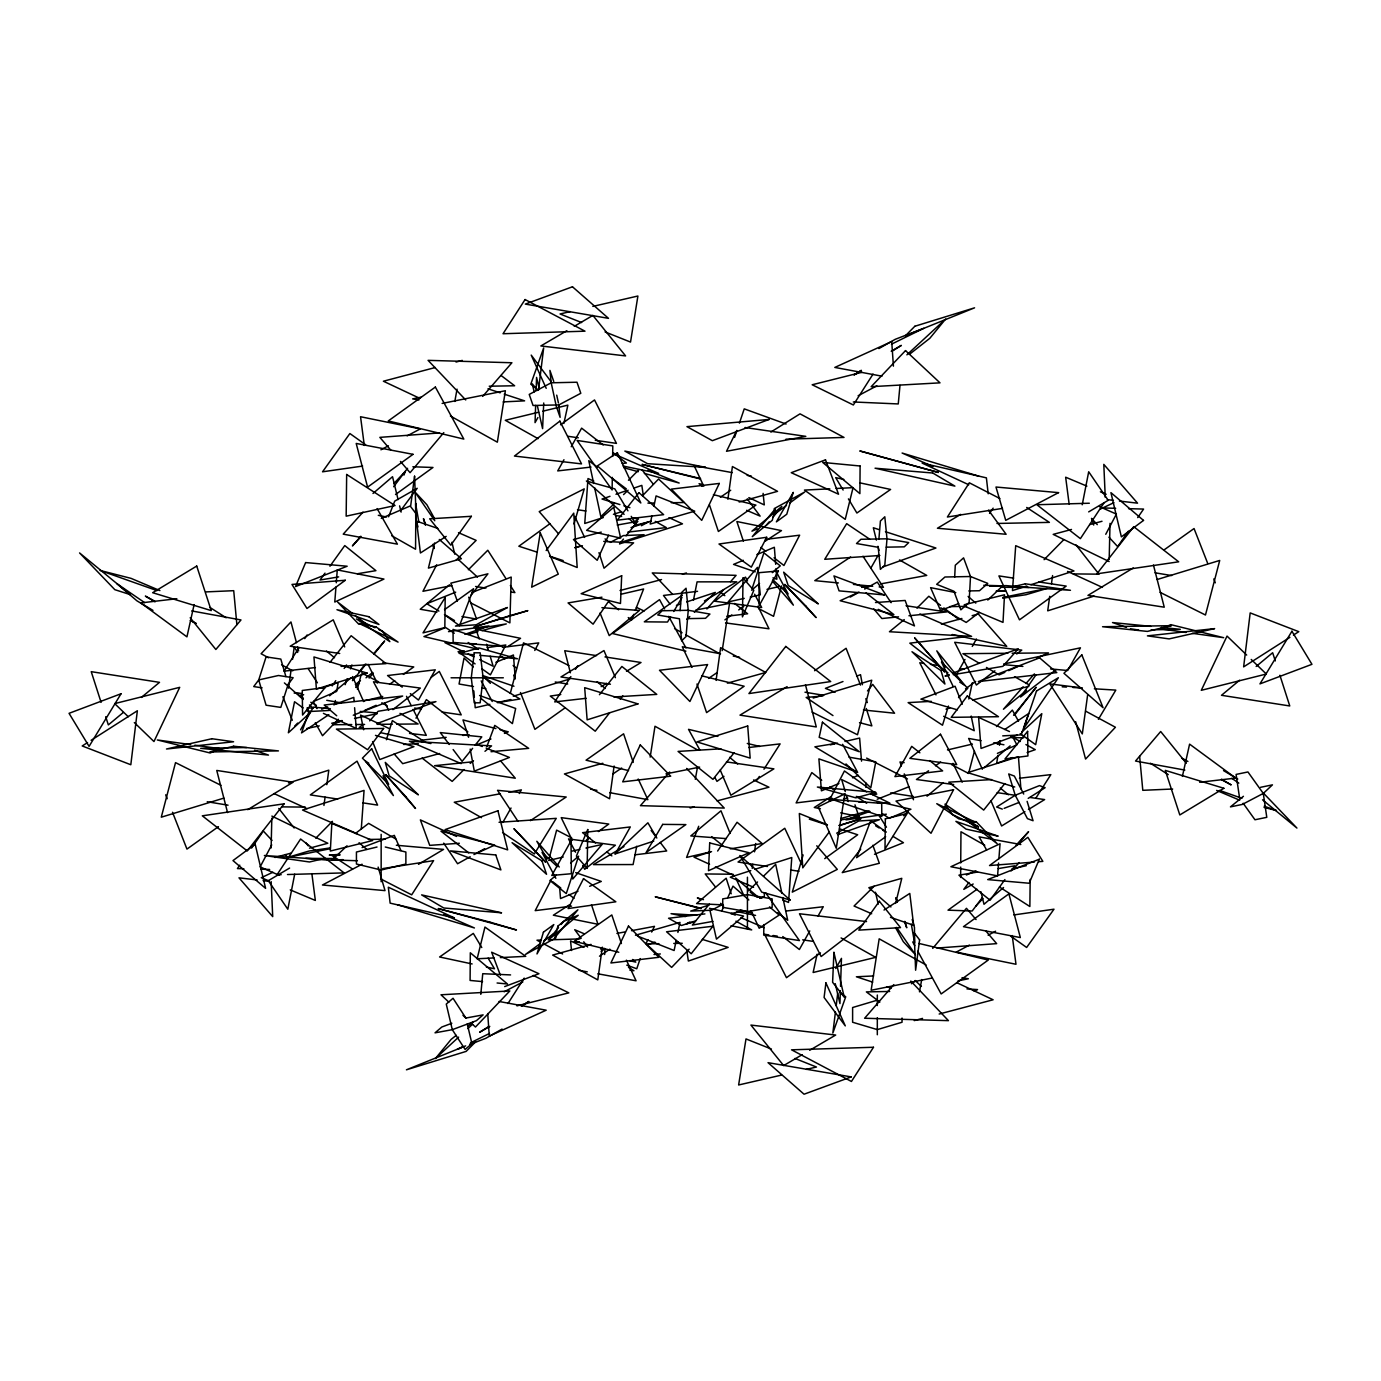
<?xml version="1.0" encoding="UTF-8"?>
<svg xmlns="http://www.w3.org/2000/svg" width="1381" height="1381" viewBox="0 0 1381 1381"><rect width="100%" height="100%" fill="white"/><g stroke="black" fill="none" stroke-linecap="round" stroke-linejoin="round"><path stroke-width="1.5" d="M415.888 503.53L415.56 549.241L391.755 535.759M960.624 877.47L960.71 867.078M960.727 862.918L960.969 831.759L984.774 845.241M1030.174 879.421L1029.863 906.523L999.412 886.965M612.318 477.377L612.111 489.962L577.103 440.435L612.801 445.908L612.646 456.403M763.883 924.597L763.71 935.092L799.426 940.565L765.609 892.747M764.314 897.339L764.366 893.144M271.125 847.934L271.815 818.208M1109.185 559.426L1110.031 523.347M865.801 787.274L865.922 783.096M535.638 405.41L535.051 422.638L537.917 417.545M536.139 390.34L536.57 377.41L539.401 389.373M840.373 990.66L839.941 1003.59L835.246 983.635M840.528 986.362L841.461 958.362L835.747 968.564M543.734 402.993L542.595 428.628L537.451 406.221M954.668 577.223L955.289 565.226L963.575 557.872L970.498 576.516L969.117 602.496L960.848 609.85L953.926 591.223L936.663 584.336L944.949 576.999L970.498 576.516L987.76 583.386L979.474 590.74L968.823 590.93M604.636 954.53L605.051 948.661M361.287 828.911L364.066 790.415L302.56 810.043L356.937 833.641M335.946 587.063L334.772 602.047L383.953 579.071L337.275 569.921L336.274 582.782M998.567 863.039L997.565 875.882L950.888 866.733L1000.068 843.756L998.895 858.74M680.125 610.678L681.644 592.484L686.046 588.237L688.239 610.281L686.046 636.555L681.644 640.801L679.452 618.774L657.77 614.994L662.172 610.747L688.239 610.281L709.92 614.062L705.518 618.308L687.462 618.636M878.886 539.229L880.405 521.034L884.807 516.787L886.999 538.814L884.807 565.105L880.405 569.352L878.212 547.308L856.531 543.527L860.933 539.28L886.999 538.814L908.681 542.595L904.279 546.841L886.222 547.169M480.795 994.355L482.746 973.709L510.573 974.917M899.998 385.351L898.254 403.942L853.303 401.975M538.504 390.029L543.665 347.943L530.787 384.194L536.967 388.855M835.436 1012.014L832.847 1033.057L845.724 996.806L839.562 992.145M836.213 1005.696L837.749 993.077M288.594 688.17L291.115 669.681M292.53 659.41L294.205 647.085L297.692 652.453M1087.641 694.885L1082.307 733.915L1049.836 683.906L1082.376 687.962M323.948 805.434L325.087 797.13M326.814 784.684L328.816 770.166L288.491 782.975M614.113 766.023L609.573 798.753L564.449 773.947L602.824 763.261M602.306 947.159L597.783 979.889L552.642 955.082L591.033 944.397M727.891 499.266L732.413 466.536L777.538 491.343L739.163 502.028M716.083 680.401L720.606 647.672L765.747 672.478L727.355 683.163M752.231 868.407L752.8 864.264M754.527 851.818L755.666 843.515M1049.715 596.316L1047.713 610.834L1094.08 596.091M1051.442 583.87L1052.581 575.566M334.754 704.517L335.376 700.512M336.912 690.5L338.155 682.49L321.928 688.239M997.928 755.303L996.685 763.313L1012.929 757.565M999.464 745.291L1000.086 741.286M650.175 757.116L654.991 726.251L698.199 750.315M722.177 650.641L729.565 603.324L695.834 610.074M454.815 401.457L457.042 389.149M695.299 779.281L697.526 766.956M919.47 991.851L921.714 979.543M294.688 874.156L287.818 909.233L268.311 880.681L289.613 868.062M1082.238 504.773L1088.694 471.767L1108.201 500.319L1088.677 511.885M636.727 846.242L633.102 864.558L593.433 864.61L623.97 846.588M693.469 600.183L697.077 581.867L736.764 581.815L704.431 600.908M651.867 516.011L650.192 524.038L694.729 511.177L656.079 495.917L653.973 505.964M676.224 940.461L674.118 950.508L637.401 936.025M677.898 932.434L680.004 922.387L635.467 935.248M563.88 423.449L567.867 405.134L542.837 411.193M817.12 954.185L813.133 972.5L875.709 957.344L841.098 937.941M968.806 698.993L972.345 682.715M194.117 604.602L186.936 636.865L140.776 602.91L176.837 598.733M1182.395 776.398L1189.593 744.135L1235.736 778.09L1199.692 782.267M434.583 543.009L428.403 568.109L461.392 558.718L439.279 539.47M895.613 903.416L901.793 878.316L868.804 887.707L890.918 906.954M510.297 693.4L523.503 642.873L568.92 665.556M357.351 689.171L361.08 675.016M549.172 858.43L556.629 830.119L571.717 837.939M781.542 585.958L773.567 616.323L758.48 608.486M974.434 751.178L968.582 773.446L951.613 764.625M573.995 524.003L584.232 488.874L539.211 511.609L558.39 533.636M803.121 854.943L792.28 892.126L837.3 869.391L816.758 845.793M386.404 739.75L392.359 720.606L425.003 742.063M948.436 706.054L942.498 725.215L908.128 702.618L931.277 701.341M752.231 588.254L763.917 552.849L780.282 565.882L772.307 572.649M734.554 437.432L736.625 431.321M739.405 423.156L744.238 408.862L786.082 424.036M640.214 958.569L636.762 968.772L626.801 965.164M345.164 684.665L347.183 678.744M350.55 668.887L351.896 664.952M403.96 475.081L405.324 471.37L393.827 483.574M486.889 746.517L494.743 725.405L528.681 748.347L491.015 751.713M633.758 614.321L631.48 620.155L628.251 617.566M635.26 610.419L643.598 588.996L620.725 594.296M698.717 826.27L686.581 857.428L711.543 851.645M388.596 516.77L394.724 501.13L417.2 488.287L400.594 510.711M608.555 535.241L597.196 560.289L573.443 539.557L601.253 532.117M721.624 911.184L723.385 907.334M727.752 897.702L733 886.136L748.83 899.963M736.815 430.389L726.527 451.276L805.814 436.361L744.98 427.506M646.049 943.447L647.931 939.65M651.677 932.054L654.473 926.358L631.531 930.673M436.689 564.777L422.966 591.275L451.742 585.596M534.792 650.468L538.728 642.89L502.339 647.378M550.915 880.301L535.207 910.631L571.579 906.126M271.729 844.879L260.129 866.888L278.979 875.226M1105.749 534.292L1116.4 514.112L1099.431 506.603M615.46 853.631L630.288 826.943L582.575 832.657L595.591 842.98M416.009 718.206L426.384 699.615L467.866 731.913M563.966 459.735L557.734 470.904L591.033 467.071M571.233 446.736L581.625 428.145L603.186 444.941M809.767 930.915L799.375 949.507L782.785 936.577M818.07 916.035L823.266 906.747L785.806 911.046M955.652 676.172L964.991 659.445M972.259 646.429L976.419 638.989M300.557 729.824L313.314 707.141L330.387 708.695M502.753 822.541L511.022 808.023M519.273 793.505L521.345 789.88L508.76 792.193M871.014 567.815L878.247 555.11M670.614 616.772L667.524 622.037L644.323 621.83L682.335 595.142M673.721 611.49L681.99 597.455M1098.396 719.311L1115.813 690.103L1094.373 688.791M298.986 647.654L284.02 671.166L315.403 667.558M304.752 638.626L307.048 635.001M570.871 676.586L554.748 701.911L586.131 698.303M575.48 669.353L577.776 665.746M873.034 374.096L853.354 404.978L812.183 384.764L861.986 372.283M507.966 1003.538L524.176 978.111M757.064 780.058L759.377 776.45M763.969 769.217L780.11 743.893L748.709 747.518M1035.854 798.149L1050.82 774.637L1019.437 778.245M1104.006 502.822L1080.391 538.642L1036.889 504.738L1089.316 503.236M609.125 600.476L593.105 624.16L568.074 602.927L601.961 597.196M717.637 851.024L737.074 822.265L762.122 843.498L730.359 848.866M332.2 685.925L335.773 680.678M344.145 668.439L346.527 664.934M239.776 865.162L237.411 868.58L243.867 868.753M251.549 848.089L263.322 831.034L272.057 840.442M1128.277 531.253L1117.678 546.617L1108.943 537.192M1137.702 517.599L1143.589 509.071L1128.536 508.657M989.538 513.369L993.146 508.156M355.711 687.427L359.267 682.318M1035.94 674.929L1020.559 697.025L1056.172 669.63M325.001 573.132L320.064 580.02L338.673 576.895M329.938 566.245L344.767 545.581L375.908 570.646L357.299 573.771M1004.902 879.576L990.091 900.222L958.932 875.174L977.541 872.05M1011.082 870.962L1014.776 865.801L998.239 868.58M997.531 744.152L999.999 740.768M546.168 550.536L573.736 513.145L577.189 567.505L549.586 556.336M829.101 832.156L802.775 867.855L799.323 813.495L826.943 824.664M968.91 882.459L963.8 889.347L973.173 883.995M393.654 486.716L407.568 468.297M982.288 897.615L972.172 911.011L948.022 910.165L976.971 889.278M352.448 680.574L356.246 675.672M358.767 672.426L365.102 664.261M1014.621 714.995L1036.147 687.289L1013.602 715.272M609.712 712.682L595.228 731.205L550.294 696.076L560.772 694.539M620.224 699.218L622.866 695.851M470.766 595.66L487.925 573.805L450.862 583.145L457.335 601.132M860.743 849.073L842.255 872.619L879.334 863.28L872.861 845.293M330.042 662.293L351.154 635.726L386.059 663.657L341.072 666.367M599.44 694.695L621.882 666.471L656.769 694.384L613.941 696.973M734.088 752.783L712.959 779.35L678.071 751.419L720.917 748.83M1004.816 783.528L983.686 810.077L948.799 782.164L991.627 779.575M472.613 748.329L462.1 761.397L453.123 749.538M475.237 745.067L481.814 736.884L440.28 732.586L449.274 744.463M867.492 690.949L872.74 684.406L894.56 713.217L863.418 709.989M352.811 680.47L366.069 664.019M374.027 654.145L384.643 640.974L374.113 653.178M619.551 543.872L623.47 539.056M626.076 535.828L637.832 521.362L617.221 525.039M709.333 904.158L692.364 925.063L712.976 921.386M766.559 525.039L769.113 521.932M772.928 517.271L781.853 506.413L751.937 531.167L757.427 528.871M558.528 927.6L548.326 940.012L578.242 915.258L563.638 921.386L561.083 924.493M443.802 432.616L410.071 472.682L400.455 461.444M932.71 948.384L966.458 908.318L976.056 919.556M360.838 536.225L352.414 545.927L360.752 536.95M482.694 396.382L511.902 362.754L428.075 360.355L465.725 399.972M706.882 608.969L723.575 589.756M730.514 581.746L736.09 575.342L652.264 572.942L672.53 594.279M669.647 772.031L640.439 805.658L724.248 808.058L686.616 768.44M893.818 984.618L864.627 1018.246L948.436 1020.645L910.787 981.028M1017.348 844.654L1028.586 831.707L1016.088 845.189M369.124 678.036L373.336 673.22M369.711 720.882L378.135 711.284L435.947 701.617L376.564 723.73M1023.148 686.754L1003.435 709.23L1026.532 690.431M1025.962 683.543L1034.421 673.893M362.979 512.127L343.213 534.154L397.4 544.149L377.117 508.605M1013.55 868.873L1019.195 862.573M975.677 906.264L982.858 898.634M338.345 719.242L322.515 735.71L315.3 722.746M642.51 495.744L658.564 479.017L683.992 502.529L671.27 502.736M689.154 949.161L671.632 967.408L646.204 943.896L658.927 943.689M996.495 726.561L1012.342 710.093L1018.522 721.21M294.688 726.13L297.675 723.074M628.476 480.277L639.058 469.54M315.8 838.198L332.424 821.332M1044.105 559.668L1063.75 539.729M958.535 697.647L967.77 688.273L941.479 662.086L953.149 686.426M468.349 569.749L487.786 550.259L505.86 578.484M903.692 815.757L908.18 811.251M464.033 769.528L452.174 781.387L422.103 758.083M916.967 608.123L928.826 596.247L940.513 605.31M456.11 560.151L476.152 540.385L458.509 532.669M874.087 886.274L854.045 906.04L871.687 913.756M614.459 503.426L600.821 516.649L594.59 487.631M623.539 494.605L628.079 490.203M748.433 890.797L757.53 881.976M763.572 876.106L775.69 864.351L781.922 893.369M347.045 845.776L332.182 859.949L357.386 860.743M987.795 600.045L1002.658 585.855L983.755 585.268M686.806 619.379L689.81 616.53M694.315 612.266L715.323 592.397L686.668 601.926M1243.435 796.302L1230.454 806.884L1242.296 804.433L1263.287 793.419L1272.453 784.857L1260.611 787.291M308.481 714.27L288.37 732.776L294.533 701.738L303.13 707.918M906.885 354.848L945.64 319.028L929.827 338.293L909.561 354.244M458.613 1037.131L435.36 1058.606L451.173 1039.341L456.231 1035.353M467.917 1028.534L472.561 1024.236M1021.716 732.154L1041.809 713.649L1035.664 744.687L1020.179 733.587M372.991 493.466L392.532 476.704L398.091 499.611M1003.538 887.534L983.997 904.296L980.959 891.798M751.592 590.222L759.55 583.472M556.284 875.122L549.914 880.543L566.279 893.576L578.604 856.203L570.629 862.952M329.593 695.8L350.878 677.933M983.963 767.871L1010.167 745.878M449.515 584.784L420.238 609.245L436.914 612.163M927.014 796.216L943.275 782.63M123.202 712.544L108.339 724.904L105.716 716.722M141.363 697.44L159.506 682.352L91.232 671.667L101.106 702.377M1239.637 680.194L1221.495 695.299L1289.768 705.967L1279.894 675.257M1256.158 666.471L1272.661 652.73L1275.284 660.929M470.179 763.434L473.476 760.741M484.973 751.299L491.55 745.895L409.397 741.252L461.15 763.641M904.244 619.603L889.45 631.738L971.603 636.382L919.85 614.01M356.125 685.874L359.423 683.181M366.017 677.812L372.611 672.443M468.055 1026.066L473.131 1022.078M392.912 709.644L420.359 688.083L373.491 681.8L382.606 698.89M355.349 684.527L360.441 680.626M362.582 724.939L359.233 727.528L363.427 728.029M994.872 670.803L976.384 685.028L954.685 642.286L1021.767 650.106L1016.727 653.99M863.177 924.165L821.143 956.515L799.461 913.756L866.543 921.576M355.4 833.485L368.641 823.369L395.795 838.992M979.457 612.335L966.199 622.434L940.858 607.847M911.425 983.773L914.843 981.201M786.462 505.429L774.827 513.974L774.275 508.571L804.743 491.981L789.794 502.977M540.403 943.447L525.453 954.444L555.904 937.854L555.542 934.247M543.734 940.996L553.695 933.677M560.548 424.778L594.52 399.955L616.444 443.387L595.263 440.28M430.803 677.639L439.296 671.425L461.219 714.857L442.144 712.061M965.492 688.843L975.677 681.403M820.452 952.873L786.48 977.696L764.556 934.264L768.785 934.885M550.052 523.606L518.859 546.237L536.985 552.107M824.733 858.654L857.67 834.763L839.527 828.893M395.518 494.519L432.978 467.469L412.85 466.778M444.509 609.677L473.579 588.72L459.51 625.662L444.44 614.614M633.292 522.726L638.471 518.963L632.17 518.013M885.67 836.748L856.617 857.705L870.669 820.763L885.739 831.811M389.546 684.372L394.724 680.626M403.373 674.411L413.748 666.937L382.727 662.742M724.887 619.879L731.809 614.89M738.714 609.919L743.893 606.173M586.286 840.252L589.739 837.749M598.387 831.535L608.762 824.06L561.204 817.638L572.235 840.2M723.955 776.346L716.981 781.37L714.961 777.658M928.55 770.771L916.449 779.488L953.667 784.529M935.472 765.799L940.651 762.053M218.44 826.649L186.953 849.091L172.521 812.27M564.656 708.16L534.913 729.341L520.482 692.52M814.6 670.734L846.087 648.293L860.518 685.114M1164.304 549.742L1194.047 528.543L1207.719 563.431M720.347 497.264L730.704 490.22M708.539 678.399L717.171 672.53M613.026 773.895L621.657 768.026M599.492 956.204L609.85 949.161M328.833 714.668L301.541 732.897L309.016 711.543L329.507 710.438M1004.764 729.479L1028.655 713.528L1021.163 734.882L1002.727 735.866M850.627 556.992L814.79 580.641L838.388 582.937M530.373 820.659L566.21 797.01L497.54 790.329L518.013 821.384M507.949 646.498L520.551 638.315L475.962 629.235L479.207 639.006M765.264 541.128L781.473 530.615L736.867 521.535L743.358 541.076M569.576 904.693L553.367 915.206L597.973 924.286L591.482 904.728M830.499 796.975L814.289 807.488L820.383 808.731M446.184 536.38L420.411 552.987L416.544 521.155L437.812 528.422M884.013 910.044L909.786 893.438L913.652 925.27L890.452 917.329M87.555 742.564L82.221 745.964L130.815 764.746L137.358 710.766L91.111 740.302M861.054 370.453L853.976 374.976L861.399 370.419M891.211 351.223L901.344 345.388L892.264 351.085M489.789 1026.411L479.656 1032.246L488.736 1026.566M521.707 1006.058L528.802 1001.518M1289.889 637.349L1243.642 666.868L1250.185 612.905L1298.779 631.669L1293.445 635.07M1028.206 798.373L1045.106 787.705L1039.479 785.599L1015.242 795.249L996.668 807.005L1002.295 809.111M521.414 1006.093L528.681 1001.536M770.822 432.063L800.031 413.851L844.015 437.432L785.979 439.193M601.063 951.267L604.705 948.989M1024.909 811.683L1001.605 825.976L990.971 800.807M1028.482 809.49L1044.623 799.582L1030.191 797.476M247.734 809.663L293.031 782.25L216.748 770.443L227.554 812.598M601.149 686.633L606.587 683.336M626.508 671.27L641.008 662.5L604.982 656.924M787.101 686.633L739.992 715.134L816.275 726.941L805.468 684.786M1133.266 567.971L1087.969 595.384L1164.252 607.191L1153.446 565.036M960.727 514.371L937.44 528.25L1006.11 534.274L988.503 510.176M418.478 864.333L443.56 849.401L396.347 845.258M566.866 330.68L540.851 345.958L625.593 355.918L592.881 315.42L574.289 326.33M802.223 1054.67L783.648 1065.58L750.936 1025.082L835.678 1035.042L809.663 1050.32M878.92 348.564L895.233 339.312L923.785 328.298L891.47 344.18M502.08 1029.069L485.767 1038.322L472.44 1043.466M850.23 597.093L857.446 593.088M864.661 589.083L877.28 582.057L891.125 602.686M470.196 856.738L457.577 863.746L443.715 843.135M477.394 852.733L484.61 848.728M836.662 833.192L858.671 820.987L879.404 819.71L837.473 834.694M641.405 525.712L648.38 521.983L634.069 525.574M689.948 921.956L686.461 923.82L694.643 921.766M380.914 449.792L388.406 445.804M407.153 435.878L420.273 428.904L360.545 416.734L364.308 445.442M558.839 404.926L580.797 393.292L576.982 382.226L551.192 382.796L529.234 394.414L533.049 405.479L558.839 404.926L560.116 417.338L556.284 406.273L551.192 382.796L549.914 370.384L553.746 381.432M858.119 395.76L876.831 385.851M504.169 991.8L522.881 981.891M969.376 945.122L956.256 952.096L1015.984 964.266L1012.221 935.558M988.123 935.196L995.615 931.208M362.064 864.213L322.446 884.997L385.023 890.624L378.135 867.095M610.178 542.422L623.349 535.586L644.116 534.723L619.776 542.785M722.781 904.365L711.491 910.234L690.724 911.08L708.988 905.038M462.911 1046.539L457.215 1049.336L461.03 1047.868M470.524 1042.793L489.53 1033.454M272.868 872.257L261.302 877.695L269.019 880.94M1100.433 509.019L1113.915 502.667M859.017 592.104L840.149 600.718L893.887 614.614L866.06 592.932M473.942 854.563L494.691 845.086L440.953 831.189L468.78 852.888M341.987 720.502L332.51 724.732L351.758 724.559M364.757 710.369L376.15 705.294M1004.85 672.34L999.171 674.877L986.466 667.455M1008.648 670.648L1018.142 666.419M1037.114 657.977L1048.49 652.902L1012.118 653.23M1163.044 628.096L1170.846 624.661L1223.687 637.694L1192.39 633.327M336.688 691.363L313.332 701.565L316.991 708.626M997.393 753.37L1016.865 744.86L1012.29 736.038M381.294 518.376L410.122 505.998M966.389 875.002L976.004 870.876M495.934 662.31L513.421 654.974L515.268 678.416M743.271 560.306L733.553 564.397L755.217 571.803M756.857 554.61L774.344 547.273L775.69 564.311M577.983 891.211L560.513 898.548L559.668 887.879M589.635 886.309L601.287 881.423L575.704 872.654M838.906 783.493L821.419 790.83L818.898 758.877L856.306 771.686M852.491 777.796L858.326 775.345M475.565 745.36L490.963 738.99M504.428 733.415L508.277 731.826L500.043 729.651M465.673 1045.866L406.428 1069.809L466.139 1051.39L475.565 1041.878L469.626 1044.278M455.678 592.173L426.764 603.721L438.899 611.092M874.501 854.269L903.433 842.703L893.024 836.385M1004.16 808.351L1019.074 802.413M471.629 592.639L511.194 577.068L509.882 622.883L470.904 602.996M877.194 799.254L908.853 786.79M842.98 681.524L825.424 688.359L835.125 692.261M856.617 676.189L860.518 674.67L862.4 684.7M353.277 715.203L402.665 696.041L324.207 705.035L336.722 715.772M958.656 603.583L940.53 610.454L930.604 587.667L955.79 592.587M362.098 847.589L394.31 835.367L400.939 850.558M504.686 986.586L538.935 973.726L491.653 952.217L500.354 975.141M649.087 944.276L654.957 942.084M949.006 674.549L945.053 676.034L949.179 675.344M952.959 673.082L1018.298 648.759L1002.865 666.35L953.304 674.653M451.829 1023.269L441.816 1027.015L435.032 1032.833L452.295 1029.674L476.359 1020.697L483.126 1014.88L465.863 1018.039L453.037 998.273L446.27 1004.091L452.295 1029.674L465.121 1049.456L471.905 1043.622L467.261 1023.942M321.652 709.23L327.677 707.003M333.701 704.776L353.795 697.37L354.123 701.513M1017.21 735.106L981.045 748.45L978.611 717.378L1009.494 731.55M883.08 566.866L935.921 548.033L885.445 531.685M303.665 694.712L299.591 696.145L303.337 698.199M1027.136 752.541L1035.249 749.659L1025.91 744.549M946.037 709.161L950.042 707.745M464.896 634.362L488.909 625.938L448.514 631.635M869.961 811.441L845.932 819.882L886.326 814.186M609.988 496.314L602.03 499.042L619.931 504.583M615.961 494.26L625.904 490.842M633.879 488.114L641.837 485.387L643.356 495.848M676.448 605.327L680.54 603.963M653.748 841.098L614.873 854.028L647.896 822.8L656.838 838.043M631.013 527.594L651.349 520.982M695.696 920.868L681.472 925.494L668.559 918.261L704.914 913.911M603.204 517.582L584.75 523.468L587.995 478.551L593.813 481.071M613.44 514.302L621.64 511.678M620 543.7L682.49 523.831L668.922 517.616M1026.808 586.01L1012.463 590.585L1015.708 545.685L1073.952 570.957L1030.917 584.698M710.162 852.042L694.039 857.169L709.541 864.264M750.781 870.617L730.273 877.177L753.577 887.275M754.872 869.322L791.779 857.532L788.534 902.449L782.699 899.929M839.458 825.579L860.881 818.829L838.923 825.493M513.283 696.214L569.801 678.986M223.86 798.114L161.284 817.189L175.525 762.623L220.943 785.306M1157.14 579.519L1219.716 560.444L1205.475 615.011L1160.057 592.328M813.219 698.044L871.756 680.194L857.497 734.761L812.08 712.078M877.315 1000.172L852.612 1007.526L852.612 1022.251L877.315 1029.605L902.035 1022.251L902.035 1018.039M575.048 547.567L581.125 545.875M759.792 898.254L763.831 897.115L760.016 898.099M467.952 634.483L478.033 631.704M482.073 630.599L506.292 623.919L475.34 628.89M439.624 753.525L402.7 763.658L394.172 753.957M941.376 624.108L961.884 618.481M972.138 615.667L978.3 613.975L1006.732 646.343L952.217 634.518M840.666 818.553L868.925 810.768M973.484 990.695L977.524 989.59L966.959 988.9M1071.501 529.458L1053.202 534.378L1109.133 561.549M1089.799 524.556L1102.003 521.276M274.94 857.463L291.201 853.095M309.499 848.176L327.798 843.256L271.867 816.085M730.929 913.773L742.84 910.597M435.274 367.519L383.4 381.225L419.91 398.401M456.023 362.046L462.255 360.406M620.034 590.516L661.534 579.554M682.283 574.082L686.443 572.977M690.086 808.023L694.229 806.918M717.067 800.894L768.941 787.205L753.56 779.972M914.257 1020.594L922.56 1018.401M939.166 1014.034L993.112 999.775L956.619 982.599M574.824 547.705L582.454 545.754M516.943 1005.869L568.817 992.87L533.256 975.418M964.231 604.757L1004.522 594.779L1003.003 622.382L964.145 606.069M377.03 847.019L356.436 852.025L356.436 864.023L381.156 870.03L405.876 864.023L405.876 852.025L385.282 847.019M538.659 412.211L505.291 420.29L538.072 438.675M972.535 700.029L1028.862 686.374M767.007 589.394L779.471 586.459M364.014 700.892L382.71 696.473M947.487 749.952L972.414 744.066M548.654 860.467L563.189 857.031M570.301 311.605L560.065 313.97L581.591 322.55M592.829 306.409L637.901 296.017L630.53 342.074L605.085 331.923M489.875 704.345L475.219 707.728L474.701 701.444M498.248 702.411L510.797 699.511M830.326 744.86L834.504 743.893M844.982 741.476L859.621 738.075L861.537 761.155M781.646 1075.057L738.628 1084.983L745.999 1038.926L771.444 1049.077M806.228 1069.395L816.464 1067.03L794.938 1058.45M744.238 598.387L728.15 601.926L757.409 567.401L757.858 571.63M750.263 597.058L760.31 594.831L759.205 584.284M571.889 851.145L579.934 849.367M585.958 848.038L602.047 844.499L572.787 879.024L572.338 874.794M1012.031 868.822L1026.29 865.714M306.789 728.512L319.253 725.871M331.699 723.247L342.074 721.072M354.537 718.448L377.358 713.632M1003.642 664.019L1080.443 647.827L1067.686 670.51L1050.613 668.939M1002.761 597.472L1047.161 588.427L1025.979 594.728L1002.744 598.18M329.955 848.763L287.68 857.394L308.861 851.076L329.973 847.951M420.894 397.21L412.643 398.885L418.944 399.972M442.144 403.425L505.377 390.737L497.35 442.179L450.396 416.009M665.935 773.878L699.649 767.111M932.261 978.007L871.135 990.263L879.179 938.821L926.133 964.991M958.034 980.838L968.357 978.766L962.056 977.679M616.927 933.435L625.265 931.864M861.744 587.374L870.134 585.837M880.612 583.904L926.737 575.411L899.497 559.961M500.388 793.747L454.263 802.24L481.503 817.673M497.333 702.67L519.947 698.993L482.539 676.604M837.507 743.133L814.894 746.828L857.636 772.411L842.617 744.324M840.925 819.9L859.5 816.913M1002.485 508.398L947.401 517.012L969.324 482.798L999.896 498.541M382.761 868.58L433.599 860.639L411.676 894.836L381.104 879.11M362.633 466.07L322.55 471.801L349.876 433.53L365.602 444.734M1013.878 914.93L1053.979 909.199L1026.635 947.47L1010.909 936.266M464.309 650.831L458.078 651.711L475.099 663.898M487.13 647.62L505.809 644.979L490.393 674.86L481.9 668.767M835.263 799.962L829.049 800.825L844.447 770.961L876.762 794.092L872.619 794.679M843.567 798.788L847.71 798.201M600.58 949.04L604.723 948.471M765.402 539.419L799.634 535.189L783.942 565.502L774.033 557.769M832.501 798.425L796.129 802.913L811.821 772.6L821.73 780.334M697.543 591.327L663.484 595.453L669.975 604.015M634.777 854.839L666.712 850.972L660.222 842.41M627.785 532.151L666.298 527.559L655.233 521.362M726.872 616.254L747.622 613.768L734.606 603.445M622.244 463.498L626.404 463.015L613.147 452.692M966.01 636.71L909.82 643.149L947.97 672.858M421.24 740.216L446.201 737.35M462.859 735.452L469.091 734.727M898.53 616.841L881.889 618.533L873.81 608.986M908.94 615.771L946.382 611.973L906.04 605.707M472.06 761.863L434.618 765.678L515.286 778.211L500.457 760.707M822.903 695.972L806.159 697.457L832.967 715.582M654.024 954.495L660.342 953.943M996.167 591.103L1005.558 590.705L997.186 591.31M338.69 854.701L329.282 855.098L339.743 854.356M1034.334 862.055L989.538 865.542L1027.878 837.318L1042.862 861.381L1038.598 861.709M439.538 432.926L379.861 437.363L390.84 450.206M936.974 948.074L996.65 943.637L985.671 930.794M875.502 602.53L905.142 600.459L914.481 625.904L878.264 609.366M459.338 843.273L429.715 845.362L420.376 819.9L456.576 836.437M879.835 555.49L824.75 559.288L846.674 523.675L869.616 539.142M499.042 822.299L556.25 818.346L534.326 853.959L502.563 832.536M403.563 744.463L418.305 743.651M829.808 488.822L804.45 490.082L845.241 519.36L853.061 487.648L836.144 488.494M494.035 957.931L477.135 958.777L484.955 927.065L525.747 956.343L500.388 957.603M503.133 401.906L524.607 400.853L504.238 394.155M873.569 975.953L856.393 976.781L872.688 982.133M205.993 591.897L233.717 590.688L236.876 624.609M1172.659 789.017L1142.795 790.312L1139.636 756.391M989.728 586.252L1006.058 585.613L1029.035 587.46L1001.311 587.27M343.075 859.638L328.782 860.208L305.805 858.343L335.669 858.55M541.283 940.081L536.985 940.202L540.644 942.17M549.88 939.822L579.968 938.907M281.189 874.691L276.994 874.812L300.609 838.992L344.111 872.896L287.49 874.518M996.978 523.468L1049.387 522.381L1026.687 507.466M340.002 855.081L331.613 855.253L352.569 869.029M489.219 386.214L514.63 385.765L501.148 375.546M1138.617 630.047L1130.452 628.752M1151.115 629.822L1180.306 629.304L1161.248 627.406M246.56 747.518L200.694 748.347L268.484 755.079L254.536 750.263M889.675 991.454L866.37 991.886L879.852 1002.088M647.931 503.133L654.301 503.029M949.627 606.639L966.562 606.363M368.278 839.458L385.213 839.182M673.773 943.43L682.266 943.292M1007.837 653.265L962.885 653.679L979.215 663.208M356.039 724.524L364.601 724.455M377.445 724.335L392.428 724.196M396.71 724.162L418.115 723.972L399.972 713.373M451.069 677.795L503.323 677.795M1073.33 573.909L1099.017 574.168L1075.972 544.891M281.776 806.867L305.339 807.108M733.052 874.242L705.208 873.949L715.462 886.965M313.245 708.039L307.048 707.918L309.102 711.612M1011.255 737.558L1023.666 737.817M1100.605 507.897L1115.658 508.312M261.061 869.219L269.64 869.46M457.474 643.149L444.993 642.683L464.258 652.091M469.954 643.632L476.186 643.857M858.654 801.947L864.903 802.188M877.367 802.654L889.847 803.138L870.582 793.712M603.739 541.369L633.603 542.854L604.032 568.212L598.991 552.642M722.194 904.848L696.594 903.571L726.164 878.212L731.205 893.783M1062.196 686.823L1066.477 687.082M1072.916 687.479L1081.496 687.997M297.174 693.124L301.455 693.383M696.766 915.275L671.045 913.67L685.511 916.587M601.909 607.657L639.403 610.488L609.228 635.623L600.045 613.009M726.199 838.612L690.793 835.937L720.968 810.802L730.152 833.416M1003.694 664.641L1022.889 666.402M473.718 654.767L459.148 653.437L479.052 647.965L517.461 658.772L479.967 655.336M360.234 711.439L377.306 712.993M482.556 981.615L470.092 980.441L470.317 952.786L507.483 983.997L497.091 982.996M853.423 584.405L872.723 586.269M879.162 586.908L883.46 587.322L862.987 556.25M1150.649 626.353L1112.516 622.555L1126.464 627.371M1107.372 499.646L1113.414 500.354M1119.439 501.061L1137.547 503.167L1103.799 464.379L1105.266 497.35M409.536 733.397L426.315 735.365L413.109 709.333M257.073 879.939L238.982 877.833L272.713 916.621L271.159 881.596M263.115 880.646L269.14 881.354M294.136 693.038L302.284 694.056M725.56 622.917L768.993 628.787L757.945 606.224M1161.093 628.959L1186.124 632.463M190.699 744.601L157.313 739.957L210.154 752.99L219.907 748.675L194.876 745.188M567.729 436.258L578.311 437.794M924.027 663.398L919.781 662.776L935.99 694.885M930.38 664.33L938.856 665.573M960.037 668.68L964.266 669.302M610.437 684.216L560.945 676.966L603.963 650.572L615.408 677.674M339.709 653.472L290.217 646.222L333.235 619.827L344.698 646.929M997.186 792.642L1015.743 795.352M414.611 708.039L420.963 708.971M726.475 761.898L773.895 768.854L730.894 795.249L720.243 770.063M773.032 935.507L777.261 936.111M802.689 939.84L813.271 941.393M575.187 941.272L579.381 941.877M262.131 687.842L253.724 686.581L258.73 679.935L266.084 656.89L280.809 659.082L285.902 676.569M577.5 509.727L585.907 511.005M615.339 515.458L621.657 516.425M1013.619 578.138L998.895 575.894L1019.471 619.845L1066.184 586.096L1038.857 581.953M337.672 799.047L310.328 794.904L357.058 761.155L377.617 805.106L362.892 802.862M767.491 866.491L738.041 862.037L784.771 828.272L801.757 864.592M790.605 869.995L799.029 871.273M596.506 655.612L564.725 650.71L570.388 672.789M475.565 586.476L485.922 588.082M510.746 591.966L514.889 592.604L510.366 585.544M890.607 792.918L913.359 796.457M1155.034 572.804L1171.658 575.566M804.985 692.209L823.697 695.316M555.231 681.99L567.695 684.061M207.254 801.74L228.055 805.192M473.476 686.512L459.062 684.009L464.033 658.029L473.338 666.954M481.71 687.928L485.819 688.653M849.022 757.168L875.778 761.811L870.807 787.791L845.983 763.952M629.771 970.014L633.931 970.739L628.493 967.408M461.945 616.53L476.531 619.068L468.729 597.179M904.158 762.657L899.98 761.932L901.396 765.903M981.097 740.682L968.651 738.455L982.323 769.252M993.56 742.909L1003.935 744.756M326.745 700.305L341.28 702.894M732.31 472.63L694.125 465.639L703.792 486.267M747.173 475.357L751.402 476.134M720.519 653.765L682.318 646.774L692.002 667.403M733.242 656.096L739.612 657.27M1184.846 770.08L1135.527 761.052L1160.679 731.516L1186.331 763.244M191.666 610.92L241.002 619.948L215.85 649.484L190.198 617.756M590.585 789.155L596.937 790.329M609.677 792.659L647.862 799.651L638.195 779.022M578.777 970.291L587.27 971.844M597.869 973.795L636.071 980.786L626.404 960.158M881.976 376.167L834.815 367.432L891.712 341.539L893.421 366.155M1020.801 844.533L979.112 836.851L986.586 849.936M499.024 1001.467L546.185 1010.202L489.288 1036.095L487.717 1013.55M731.015 925.753L751.696 929.914L735.935 921.179M840.649 812.857L858.896 816.585L854.994 804.847M623.055 466.036L658.651 473.39L614.321 454.142M378.29 515.32L386.576 517.029M736.712 911.512L755.562 915.396M843.843 479.414L835.712 477.653L843.118 490.031M860.104 482.901L890.59 489.444L856.893 513.024L848.417 498.886M472.129 963.955L439.607 956.981L473.303 933.401L481.779 947.539M486.354 967.028L494.484 968.772L488.132 958.155M380.552 732.655L430.872 743.565M709.506 908.301L743.53 916.069L716.463 939.132L709.972 910.355M701.065 908.629L655.215 896.804L701.099 908.266M685.891 651.141L612.456 633.516L659.531 599.63L664.624 608.917M717.913 736.401L688.532 729.358L699.718 749.779M747.294 743.444L759.878 746.465M919.004 943.447L988.261 960.054L941.169 993.94L917.795 951.216M703.205 484.679L699.062 483.661L702.204 486.319M629.563 960.624L635.795 962.143L632.636 959.484M713.425 494.674L755.925 505.101L718.396 531.478L709.454 504.928M701.634 675.81L744.135 686.236L706.589 712.613L696.973 684.027M628.562 770.615L586.062 760.189L623.591 733.812L633.223 762.398M618.792 952.251L574.272 941.324L611.8 914.947L621.415 943.534M700.443 478.983L642.044 464.413L700.495 478.551M1264.047 807.384L1276.424 810.543L1264.236 806.211M859.517 722.643L871.86 725.888L866.25 708.505M495.917 728.581L462.98 719.915L468.591 737.299M623.919 467.745L638.246 471.715M644.375 473.407L679.176 483.039L647.81 470.248M703.481 899.652L697.336 897.961L701.272 899.549M740.32 909.855L752.61 913.255M957.361 709.851L920.903 699.149L955.082 686.253L962.264 704.241M375.459 735.365L413.937 746.655L379.758 759.567L372.577 741.58M978.818 476.186L902.104 453.037L932.848 466.485M397.711 904.814L474.425 927.963L443.664 914.515M1014.742 786.98L967.615 772.652L1018.436 756.719L1020.887 788.862M623.919 505.809L629.891 507.656M702.29 939.373L728.167 947.383L688.359 961.038L686.823 950.577M879.386 529.717L873.327 527.749L876.4 540.109M551.105 556.664L563.189 560.582M809.301 819.123L827.443 824.992M487.959 388.803L500.164 392.825M886.947 986.828L891.004 988.157M772.928 577.879L776.864 579.226L776.018 568.575M482.487 675.464L513.974 686.253M1219.527 790.381L1241.882 798.304M157.002 590.619L100.088 570.457L131.057 578.363L159.903 590.585M479.552 695.506L515.665 708.47L512.403 723.627L480.571 698.096M476.428 744.186L482.245 746.517M486.129 748.088L509.416 757.444L474.322 771.133L470.179 749.089M1086.882 486.129L1065.649 477.205L1069.136 504.03M1100.398 491.826L1106.181 494.26M290.252 889.882L315.351 900.447L311.864 873.603M1216.626 790.415L1239.689 800.203M746.655 510.314L760.12 516.114L747.225 498.834M584.336 933.832L574.72 929.706L581.177 938.338M731.36 913.462L735.227 915.137M741.01 917.657L764.125 927.704M1067.565 571.423L1102.452 587.408M715.358 866.94L734.727 875.83M323.413 713.373L356.229 728.426L354.606 707.728M274.077 793.592L307.014 808.696M968.772 484.766L922.163 463.118L986.397 477.861L988.192 493.794M943.637 716.29L974.226 730.704L971.188 716.048M636.399 607.364L644.098 610.989M389.304 728.616L360.614 715.099L363.669 729.772M748.865 497.592L764.28 504.911L763.123 493.38M375.045 627.768L356.419 618.912L389.839 641.647L382.502 631.307L378.774 629.529M584.059 947.297L570.56 940.893L571.527 950.508M866.733 791.831L841.685 779.592L845.276 791.572M468.107 653.973L473.89 656.804M479.673 659.617L493.155 666.212L490.169 656.234M866.629 758.117L907.472 778.953M361.615 672.979L378.584 681.8M1182.309 758.497L1187.902 761.449M1221.443 779.16L1231.179 784.891L1221.788 779.833M155.086 601.84L145.35 596.109L154.724 601.167M190.492 620.535L196.085 623.487M544.321 944.138L562.637 953.96M1182.378 758.618L1186.124 760.638M190.388 620.362L196.033 623.383M1085.639 711.146L1115.416 727.252L1085.57 759.067L1075.678 721.745M268.553 657.77L261.095 653.748L290.959 621.933L296.449 642.666M281.569 664.813L292.737 670.855M1010.978 736.384L1020.3 741.493M310.794 702.273L316.404 705.346M675.913 940.962L679.538 942.964M674.567 628.579L682.076 632.774M685.839 634.863L719.656 653.714M1014.552 676.69L1029.121 684.855M381.829 702.774L387.284 705.95M1223.549 770.615L1237.773 779.057M152.963 610.385L136.978 600.873L116.798 583.593L144.694 602.668M875.675 825.855L879.145 827.961M882.614 830.067L886.084 832.173M445.839 615.305L454.522 620.57M959.76 682.145L964.628 685.218L936.784 650.848L945.312 667.023M368.796 763.261L365.551 761.207L393.395 795.577L383.003 775.811M1150.373 763.227L1168.257 774.62M210.05 607.519L226.156 617.773M866.698 803.328L856.289 796.423L910.908 809.249L889.226 818.294L882.286 813.702M454.28 633.258L445.614 627.509L423.95 636.572L478.551 649.381L468.159 642.476M1231.835 778.332L1238.809 783.113M306.582 710.386L310.017 712.855M597.334 467.123L588.789 460.702L593.692 483.488M612.715 478.655L626.37 488.926M750.142 892.074L756.978 897.201M777.468 912.599L787.722 920.298L782.82 897.512M352.293 613.285L337.672 602.099L358.715 624.16L366.914 624.488L355.538 615.788M943.862 607.899L958.897 619.551M760.81 547.446L765.765 551.312M829.998 786.79L833.295 789.362M501.545 656.441L504.859 659.03M513.111 665.469L516.408 668.059M552.555 881.596L560.824 888.035M569.076 894.491L574.03 898.358M719.967 591.828L724.835 595.694M919.867 752.818L911.719 746.361L894.923 776.605L942.636 770.891L929.62 760.568M402.199 687.151L387.56 675.533L435.257 669.82L418.46 700.063L410.33 693.607M606.984 852.025L611.852 855.892M608.917 602.03L618.584 609.798M711.612 836.627L722.884 845.69M1262.545 799.806L1296.932 828.065L1263.149 792.832M1000.31 788.068L1008.389 794.765M729.6 757.323L737.678 764.021M597.179 681.8L605.258 688.48M326.451 651.055L334.53 657.736M758.238 897.236L735.693 878.023L743.824 895.406M769.493 906.851L779.16 915.085L759.187 928.239L751.057 910.856M968.116 596.419L975.78 603.117M359.077 842.703L366.725 849.401M284.4 682.922L303.181 699.459M309.448 704.966L312.572 707.728M624.126 514.371L586.39 481.002L614.804 488.874L627.941 510.832M628.838 518.531L636.693 525.488L631.221 516.339M457.681 558.925L477.463 577.12M772.859 579.778L788.154 594.02L775.328 569.939M605.085 538.883L608.089 541.697M720.589 903.329L723.609 906.126M557.337 866.647L542.043 852.405L555.852 878.333M448.842 1002.123L441.005 994.786L509.831 990.954L475.478 1027.032L470.783 1022.648M462.946 1015.311L466.088 1018.246M915.206 980.493L921.403 986.431M482.66 675.896L490.41 683.336M1246.68 655.06L1227.036 636.089L1201.297 690.31L1266.325 674.032L1251.221 659.445M128.278 716.739L114.675 703.602L179.703 687.341L153.964 741.545L134.32 722.574M1091.473 518.358L1097.291 524.642M285.159 854.563L288.077 857.705M772.324 581.038L793.367 605.154L783.062 587.391M559.27 867.009L536.812 841.271L547.135 859.034M641.854 469.626L653.386 484.265M278.772 808.455L294.153 827.979M305.667 842.617L308.239 845.863M537.468 390.443L532.289 383.814L534.171 391.962M651.124 830.43L655.026 835.574M551.192 381.846L531.219 355.107L546.203 388.337M583.749 941.79L587.615 946.986M1243.159 803.259L1254.966 819.762L1266.791 817.328L1263.287 793.419L1247.941 771.962L1236.099 774.413L1239.62 798.304M896.597 927.376L915.448 954.72L903.295 941.652L895.544 927.618M434.773 520.758L414.732 491.705L426.902 504.773L434.635 518.807M308.118 668.525L317.406 682.818M878.575 814.859L886.464 827.219M912.72 941.928L914.757 945.657M668.68 616.358L685.96 647.931M481.209 680.885L492.223 701.479M747.501 580.918L745.481 577.12L714.806 601.218L761.673 607.502L754.596 594.21M575.601 852.215L568.523 838.923L615.374 845.207L584.715 869.305L582.678 865.507M384.626 702.687L388.682 710.283M1023.718 794.058L1014.345 776.07L1008.717 773.964L1015.242 795.249L1027.429 818.64L1033.057 820.728L1027.119 801.377M406.515 696.317L411.227 705.622M952.976 763.365L962.177 782.164M368.019 664.261L377.22 683.077M574.772 516.408L584.595 537.433M352.518 676.569L363.635 701.583M282.881 696.766L292.323 720.261M1213.795 578.932L1215.315 582.817M865.835 698.682L867.354 702.566M513.646 675.085L515.165 678.951M165.685 794.835L167.205 798.701M895.941 897.943L897.426 901.845M904.814 921.351L906.747 927.773L904.572 921.817M425.383 525.073L423.449 518.652L425.624 524.607M432.771 544.58L434.238 548.481M895.906 898.013L897.357 901.983M432.84 544.442L434.273 548.412M904.244 773.878L913.48 799.754M1091.836 518.997L1093.717 525.056M846.467 795.56L848.262 801.55M486.578 644.254L488.373 650.244M912.185 919.504L914.464 927.462L914.585 942.74L911.305 924.182M417.994 526.921L415.733 518.963L415.595 503.685L418.892 522.242M297.536 646.809L298.641 650.952M877.953 546.289L878.972 550.398M399.592 505.86L401.111 512.109M875.468 892.23L878.247 904.158M451.95 542.267L454.729 554.195M556.716 395.139L558.425 402.959M473.838 690.949L474.356 697.25M877.315 995.028L877.315 1005.541M877.315 1017.676L877.315 1034.749M747.432 877.211L747.432 929.033M381.156 834.331L381.156 881.717M860.104 466.001L859.88 493.638L822.713 462.428L860.104 466.001M346.666 474.477L346.165 516.166L395.018 505.55L346.666 474.477M445.183 597.49L444.837 627.63L423.035 632.861L445.183 597.49M885.359 818.795L884.997 848.935L907.144 813.564L885.359 818.795M587.754 829.532L587.167 868.39L576.412 856.047L587.754 829.532M743.03 578.035L742.443 616.893L753.784 590.378L743.03 578.035M621.674 575.739L620.483 603.48L581.142 593.692L621.674 575.739M709.696 842.945L708.505 870.686L749.037 852.733L709.696 842.945M833.917 952.372L832.605 982.271L844.223 997.186L833.917 952.372M331.837 823.421L330.318 851.041L372.628 840.563L331.837 823.421M474.235 652.799L471.284 677.795L474.235 702.808L480.156 702.808L483.126 677.795L480.156 652.799L474.235 652.799M825.907 982.892L824.094 997.479L845.293 1025.893L825.907 982.892M414.576 476.203L410.589 506.551L416.044 513.646L414.576 476.203M919.608 939.874L915.62 970.222L914.153 932.779L919.608 939.874M540.247 532.755L531.668 587.149L558.287 574.133L540.247 532.755M844.861 793.851L836.265 848.245L818.225 806.867L844.861 793.851M822.437 722.194L819.175 737.35L859.293 751.747L822.437 722.194M557.941 926.099L554.834 937.647L577.897 909.803L557.941 926.099M775.362 508.778L772.255 520.326L752.3 536.622L775.362 508.778M543.423 932.175L536.985 953.943L553.816 924.562L543.423 932.175M793.212 492.482L786.756 514.25L776.381 521.863L793.212 492.482M288.163 684.337L280.809 707.4L266.084 705.208L258.73 679.935L278.444 675.499L293.152 677.708L288.163 684.337M1036.492 691.018L1023.718 728.46L1058.364 677.726L1036.492 691.018M305.633 562.568L295.534 586.58L347.166 566.227L305.633 562.568M1039.306 859.224L1029.208 883.253L987.691 879.593L1039.306 859.224M719.294 483.436L701.721 520.361L671.304 489.133L719.294 483.436M640.283 744.929L622.693 781.853L670.683 776.174L640.283 744.929M707.504 664.572L689.913 701.496L659.497 670.268L707.504 664.572M628.476 926.064L610.885 962.989L658.892 957.292L628.476 926.064M583.524 878.661L568.126 908.543L615.84 901.793L583.524 878.661M766.714 537.278L751.316 567.159L719 544.01L766.714 537.278M953.546 789.725L931.018 833.278L896.01 801.084L953.546 789.725M570.992 840.908L551.796 875.45L571.371 873.724L570.992 840.908M778.401 570.974L759.205 605.517L758.825 572.701L778.401 570.974M662.673 824.388L646.135 852.491L685.874 824.595L662.673 824.388M121.045 693.745L89.075 746.396L69.05 713.321L121.045 693.745M1291.926 631.255L1259.955 683.888L1311.95 664.313L1291.926 631.255M525.073 299.539L503.047 333.736L584.992 331.181L525.073 299.539M873.483 1047.264L851.438 1081.461L791.537 1049.819L873.483 1047.264M471.387 516.304L450.827 545.184L429.698 518.807L471.387 516.304M879.369 901.241L858.809 930.121L900.498 927.618L879.369 901.241M383.607 728.46L367.622 749.745L336.394 729.099L383.607 728.46M967.218 696.059L951.233 717.343L998.463 716.704L967.218 696.059M284.106 803.811L247.268 850.955L202.317 815.826L284.106 803.811M785.772 646.429L748.934 693.573L830.706 681.558L785.772 646.429M1133.732 526.679L1096.894 573.823L1178.683 561.808L1133.732 526.679M638.971 492.672L617.255 520.188L663.622 514.647L638.971 492.672M712.941 926.237L691.208 953.753L666.574 931.778L712.941 926.237M325.174 687.514L302.577 715.065L302.266 690.465L325.174 687.514M1027.619 731.36L1005.005 758.911L1027.93 755.959L1027.619 731.36M905.522 350.601L871.169 386.68L939.995 382.848L905.522 350.601M1081.824 654.87L1063.94 673.272L1103.074 707.728L1081.824 654.87M371.662 748.778L362.426 758.152L388.7 784.339L371.662 748.778M914.861 326.244L905.435 335.773L974.572 307.825L914.861 326.244M613.734 507.293L586.649 530.356L620.673 538.124L613.734 507.293M940.496 734.243L909.837 758.342L956.688 764.625L940.496 734.243M559.857 421.136L514.457 456.058L581.539 463.895L559.857 421.136M255.157 844.136L232.992 860.587L265.601 888.363L255.157 844.136M1143.52 520.413L1121.372 536.864L1110.928 492.637L1143.52 520.413M345.302 580.262L306.979 608.486L291.978 584.422L345.302 580.262M413.023 454.332L367.605 487.13L356.194 443.439L413.023 454.332M1008.907 893.87L963.489 926.668L1020.335 937.561L1008.907 893.87M435.36 387.06L388.268 420.946L463.809 439.072L435.36 387.06M617.342 452.761L597.369 465.915L640.836 502.977L617.342 452.761M196.723 566.055L152.652 592.708L211.241 610.609L196.723 566.055M1223.877 788.292L1179.806 814.945L1165.288 770.391L1223.877 788.292M507.345 607.554L476.169 624.816L455.454 626.094L507.345 607.554M1058.554 492.637L1005.731 520.344L995.977 487.027L1058.554 492.637M1039.582 657.857L978.335 681.593L1056.793 672.599L1039.582 657.857M825.493 459.838L791.261 472.699L838.543 494.208L825.493 459.838M769.096 419.444L712.354 440.694L686.961 426.643L769.096 419.444M572.476 286.782L525.315 304.096L608.486 318.338L572.476 286.782M851.197 1076.904L804.053 1094.218L768.026 1062.662L851.197 1076.904M497.92 810.768L445.079 829.601L507.673 849.885L497.92 810.768M509.019 615.926L473.976 626.974L527.87 610.626L509.019 615.926M367.225 673.151L316.404 689.102L313.953 656.959L367.225 673.151M637.953 703.896L587.132 719.846L584.681 687.686L637.953 703.896M747.708 725.974L696.904 741.908L750.159 758.117L747.708 725.974M875.709 792.366L855.806 797.838L817.379 787.049L875.709 792.366M233.648 746.241L209.774 751.955L278.444 750.901L233.648 746.241M1171.226 625.679L1147.352 631.41L1102.556 626.732L1171.226 625.679M1025.375 583.818L1014.017 586.493L1070.465 590.291L1025.375 583.818M320.824 859.327L309.465 861.986L264.375 855.512L320.824 859.327M211.88 738.731L166.497 749.003L233.579 741.77L211.88 738.731M1214.503 628.631L1169.12 638.902L1147.421 635.864L1214.503 628.631M747.432 894.629L722.729 898.876L722.729 907.369L747.432 911.615L772.152 907.369L772.152 898.876L747.432 894.629M976.143 821.66L967.926 821.332L997.186 843.705L976.143 821.66M705.484 467.33L647.585 463.705L624.833 451.086L705.484 467.33M502.494 646.343L453.141 642.424L453.037 629.391L502.494 646.343M881.699 803.397L832.346 799.461L881.82 816.43L881.699 803.397M932.762 473.01L875.053 468.211L954.892 486.112L932.762 473.01M501.458 912.789L443.767 907.99L421.619 894.888L501.458 912.789M884.323 594.918L839.061 590.861L833.951 575.929L884.323 594.918M495.779 854.96L450.534 850.886L500.889 869.892L495.779 854.96M376.133 626.974L359.164 623.47L398.073 642.113L376.133 626.974M975.677 822.334L958.707 818.829L936.767 803.69L975.677 822.334M368.831 616.703L336.947 609.712L378.964 624.471L368.831 616.703M997.893 836.092L966.01 829.101L955.894 821.35L997.893 836.092M454.349 917.882L390.132 903.139L388.32 887.206L454.349 917.882M938.32 472.44L860.052 451.017L938.32 472.44M489.789 922.076L438.191 908.56L516.477 929.983L489.789 922.076M790.122 899.998L761.725 892.126L739.836 855.512L790.122 899.998M130.349 594.641L114.847 589.687L79.58 552.935L130.349 594.641M978.421 826.891L952.355 814.514L945.001 804.156L978.421 826.891M818.122 603.756L788.206 585.544L783.648 572.148L818.122 603.756M541.991 860.881L512.058 842.669L546.548 874.277L541.991 860.881M941.013 670.562L911.978 651.728L944.932 684.044L941.013 670.562M418.201 794.696L389.166 775.863L385.264 762.381L418.201 794.696M805.744 605.931L784.667 584.387L816.102 617.583L805.744 605.931M545.512 862.037L514.095 828.842L545.512 862.037M944.5 671.787L914.671 637.953L944.5 671.787M405.738 796.595L385.696 774.637L415.526 808.472L405.738 796.595"/></g></svg>
